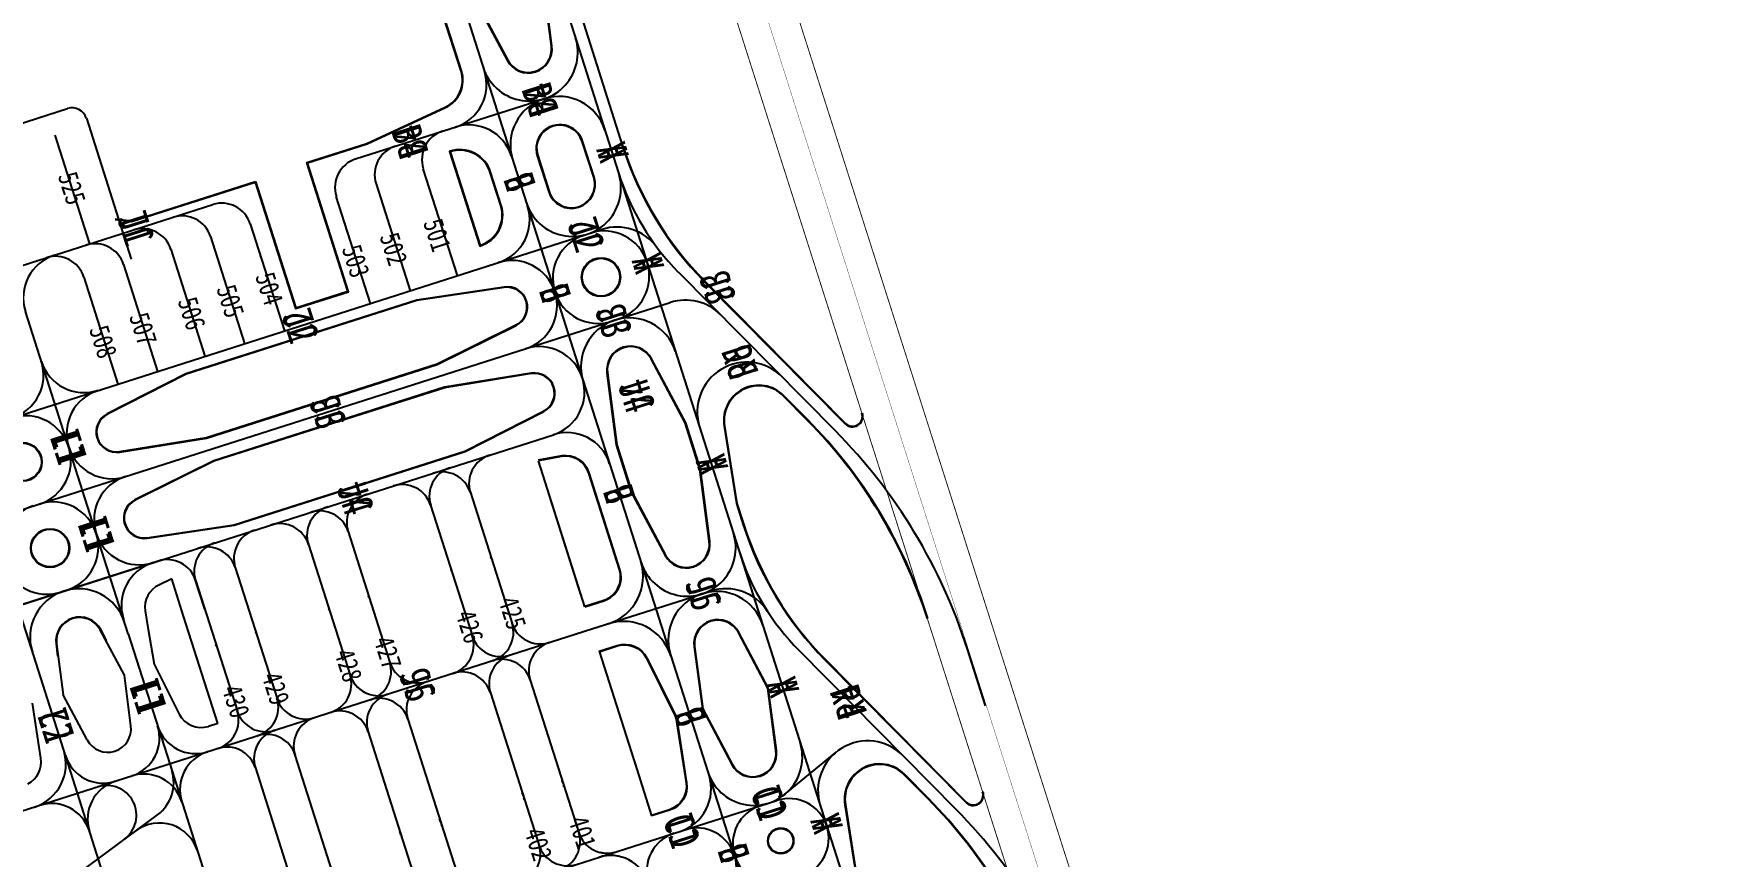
# Model space of a CAD drawing. Header units: millimetres. Extents: x -2014 to 2130, y -3279 to 3021.
# Drawn here: x -92 to 1599, y 777 to 1605 of the extents above; entities that cross this region are included whole.
import ezdxf
from ezdxf.enums import TextEntityAlignment as Align

# ---------------------------------------------------------------- set-up
doc = ezdxf.new("R2010")
doc.units = ezdxf.units.MM
doc.linetypes.add('DASHED', pattern=[19.05, 12.7, -6.35])
doc.linetypes.add('HIDDEN', pattern=[0.375, 0.25, -0.125])
for name, color, linetype in [('MapLayer_Axial_GSD_11', 14, 'Continuous'), ('MapLayer_ParkingAxial_GSD_12', 80, 'Continuous'), ('MapLayer_Runway_GSD_11', 50, 'Continuous'), ('MapLayer_RunwayAxial', 102, 'Continuous'), ('MapLayer_Stopbar_GSD_11', 1, 'DASHED'), ('MapLayer_Taxiway_GSD_11', 250, 'Continuous'), ('MapLayer_TaxiwayName_GSD_06', 170, 'Continuous'), ('MapLayer_TaxiwayNameWest', 170, 'Continuous')]:
    doc.layers.add(name, color=color, linetype=linetype)
doc.layers.add('MapLayer_ParkingName', color=7, linetype='Continuous', lineweight=0)
doc.styles.add('黑体', font='simhei.ttf', dxfattribs={"width": 0.8})

msp = doc.modelspace()

# ---------------------------------------------------------------- linework, layer by layer
at = {"layer": 'MapLayer_Axial_GSD_11', "ltscale": 0.3}
for p, q in [((301.3, 2077.7), (1381, -1305.4)), ((207.3, 2051.6), (1350.9, -1531.8)), ((232, 1479.1), (421.9, 1539.6)), ((-893, 1120), (88.2, 1433.2)), ((-1173.5, 880.4), (480.1, 1408.1)), ((557.4, 1365), (715.3, 1205.4)), ((-1145.8, 793.7), (549, 1334.6)), ((3, 1001.3), (-100.6, 1325.7)), ((-1274.5, 657.1), (431.4, 1201.5)), ((-89.9, 971.7), (-149.8, 1159.3)), ((470.1, 1006.1), (589.8, 1044.2)), ((679, 983.9), (836.9, 824.4)), ((866.5, 928.6), (848.3, 985.8)), ((664.1, 839.6), (716.1, 882.1)), ((504, 784.9), (656.4, 833.5))]:
    msp.add_line(p, q, dxfattribs=at)
at = {"layer": 'MapLayer_Axial_GSD_11', "ltscale": 0.25}
for p, q in [((347.6, 1143.3), (389.6, 1011.6)), ((307.6, 1130.5), (349.6, 998.8)), ((224.5, 1104), (266.5, 972.3)), ((184.5, 1091.2), (226.5, 959.5)), ((110.8, 1068), (152.9, 936.1)), ((70.8, 1055.2), (112.9, 923.3)), ((-965.1, 548), (470.1, 1006.1)), ((3, 1001.3), (44.8, 870.3)), ((-48.1, 840.7), (-89.9, 971.7)), ((407.8, 954.7), (456.8, 801.3)), ((367.8, 941.9), (416.8, 788.3)), ((284.7, 915.4), (333.6, 762)), ((244.7, 902.6), (293.8, 748.6)), ((44.8, 870.3), (181.7, 441.2)), ((131.1, 866.4), (199, 653.3)), ((231.7, 689.2), (171.1, 879.1)), ((94.7, 393.2), (-48.1, 840.7)), ((-143.2, 689.3), (32.6, 819.1)), ((257.7, 706.3), (504, 784.9)), ((497.2, 777.2), (479.1, 781.1))]:
    msp.add_line(p, q, dxfattribs=at)
msp.add_lwpolyline([(80.1, 1025.9), (70.9, 1055, 0.414214), (33.2, 1074.4), (-151.2, 1015.6)], format="xyb", dxfattribs=at)
at = {"layer": 'MapLayer_Axial_GSD_11', "ltscale": 0.3}
for centre, radius, start, end in [((407, 1586.1), 48.8, 197.7, 17.7), ((318.9, 1554), 45, 287.7, 17.7), ((436.7, 1493.2), 48.8, 17.7, 197.7), ((346.2, 1468.3), 45, 17.7, 107.7), ((450.5, 1449.9), 48.8, 197.7, 17.7), ((735.1, 1540.8), 250, 197.7, 224.7), ((362.4, 1417.8), 45, 287.7, 17.7), ((482.3, 1361.1), 45.5, 287.7, 107.7), ((495.3, 1360.5), 50, 36.9517, 107.7), ((476.1, 1359.1), 45.5, 107.7, 287.7), ((-57.7, 1339.4), 45, 107.7, 197.7), ((389.4, 1331.4), 45.5, 287.7, 107.7), ((564.2, 1287), 50, 44.7, 107.7), ((507.8, 1270.3), 48.8, 17.7, 197.7), ((417.1, 1244.7), 45.5, 287.7, 107.7), ((-127.3, 1261.5), 45, 287.7, 17.7), ((-41.6, 1288.9), 45, 197.7, 287.7), ((626.1, 1224.5), 50, 44.7, 197.7), ((-13.6, 1202.8), 45.5, 107.7, 287.7), ((-100.3, 1175.1), 45.5, 287.7, 107.7), ((445, 1158.7), 45, 17.7, 107.7), ((324.3, 818.6), 550, 17.7, 44.7), ((14.1, 1116.1), 45.5, 107.7, 287.7), ((-72.6, 1088.4), 45.5, 287.7, 107.7), ((-78.8, 1086.5), 45.5, 107.7, 287.7), ((566.1, 1087.8), 48.8, 197.7, 17.7), ((856.7, 1159.8), 250, 197.7, 224.7), ((41.1, 1029.7), 45, 107.7, 197.7), ((471.6, 1059), 50, 287.7, 17.7), ((-47.1, 997.7), 48.8, 17.7, 197.7), ((595.7, 995), 48.8, 17.7, 197.7), ((605, 996.6), 50, 32.9513, 107.7), ((502, 963.7), 50, 17.7, 107.7), ((633.2, 877.3), 48.8, 197.7, 17.7), ((747.7, 843.4), 50, 44.7, 197.7), ((545.1, 845.2), 45, 287.7, 17.7), ((668.6, 795.4), 40, 287.7, 107.7), ((651.9, 790.1), 40, 107.7, 287.7), ((445.9, 437.5), 550, 17.7, 44.7), ((565.2, 762.4), 40, 107.7, 287.7), ((575.7, 765.8), 40, 287.7, 107.7)]:
    msp.add_arc(centre, radius, start, end, dxfattribs=at)
at = {"layer": 'MapLayer_Axial_GSD_11', "ltscale": 0.25}
for centre, radius, start, end in [((336.2, 1139.7), 30, 107.7, 197.7), ((376.2, 1152.4), 30, 107.7, 197.7), ((279, 1121.4), 30, 17.7, 107.7), ((319, 1134.2), 30, 17.7, 107.7), ((253.1, 1113.1), 30, 107.7, 197.7), ((213, 1100.4), 30, 107.7, 197.7), ((195.9, 1094.9), 30, 17.7, 107.7), ((139.4, 1076.9), 30, 107.7, 197.7), ((155.9, 1082.1), 30, 17.7, 107.7), ((99.4, 1064.1), 30, 107.7, 197.7), ((82.3, 1058.6), 30, 17.7, 107.7), ((321, 989.9), 30, 287.7, 17.7), ((378.1, 1008.2), 30, 197.7, 287.7), ((361, 1002.7), 30, 287.7, 17.7), ((418.1, 1021), 30, 197.7, 287.7), ((436.4, 963.8), 30, 107.7, 197.7), ((237.8, 963.4), 30, 287.7, 17.7), ((295, 981.7), 30, 197.7, 287.7), ((396.4, 951), 30, 107.7, 197.7), ((379.2, 945.6), 30, 17.7, 107.7), ((197.8, 950.7), 30, 287.7, 17.7), ((255, 968.9), 30, 197.7, 287.7), ((313.2, 924.5), 30, 107.7, 197.7), ((339.2, 932.8), 30, 17.7, 107.7), ((124.2, 927.2), 30, 287.7, 17.7), ((181.4, 945.4), 30, 197.7, 287.7), ((273.2, 911.7), 30, 107.7, 197.7), ((256.1, 906.3), 30, 17.7, 107.7), ((84.2, 914.4), 30, 287.7, 17.7), ((141.4, 932.6), 30, 197.7, 287.7), ((199.6, 888.2), 30, 107.7, 197.7), ((216.1, 893.5), 30, 17.7, 107.7), ((-5.5, 896.3), 40, 287.7, 17.7), ((70.7, 920.6), 40, 197.7, 287.7), ((159.6, 875.5), 30, 107.7, 197.7), ((142.5, 870), 30, 17.7, 107.7), ((-105.3, 870.2), 45.5, 287.7, 17.7), ((95, 844.4), 40, 107.7, 197.7), ((102.5, 857.2), 30, 17.7, 107.7), ((-22.2, 890.9), 40, 197.7, 287.7), ((8.8, 851.3), 40, 306.4442, 17.7), ((2.1, 814.7), 40, 107.7, 197.7), ((-18.7, 818.6), 30, 306.4442, 107.7), ((18.8, 820), 40, 17.7, 107.7), ((-74.1, 790.4), 40, 17.7, 107.7), ((34.5, 770.8), 40, 17.7, 126.4442), ((428.2, 792.2), 30, 287.7, 17.7), ((485.3, 810.4), 30, 197.7, 287.7), ((388.2, 779.4), 30, 287.7, 17.7), ((445.3, 797.7), 30, 197.7, 287.7), ((489, 738.1), 40, 287.7, 107.7)]:
    msp.add_arc(centre, radius, start, end, dxfattribs=at)
at = {"layer": 'MapLayer_ParkingAxial_GSD_12', "ltscale": 0.5}
for p, q in [((-71.1, 1502.9), (-36.1, 1393.5)), ((334.6, 1361.7), (300.2, 1469.3)), ((246.9, 1333.7), (212.6, 1441.4)), ((252.6, 1454.1), (287, 1346.5)), ((125.9, 1413.7), (160.3, 1306)), ((45.9, 1388.2), (80.2, 1280.5)), ((85.9, 1400.9), (120.2, 1293.3)), ((-74.4, 1381.2), (-71.6, 1382.3)), ((-1.8, 1373), (32.6, 1265.3)), ((-41.8, 1360.2), (-7.4, 1252.5))]:
    msp.add_line(p, q, dxfattribs=at)
for centre, start, end in [((328.8, 1478.5), 107.7, 197.7), ((281.2, 1463.3), 107.7, 197.7), ((241.2, 1450.5), 107.7, 197.7), ((57.3, 1391.8), 17.7, 107.7), ((97.3, 1404.6), 17.7, 107.7), ((17.3, 1379), 17.7, 107.7), ((-30.3, 1363.8), 17.7, 107.7), ((-70.3, 1351.1), 17.7, 107.7)]:
    msp.add_arc(centre, 30, start, end, dxfattribs=at)
at = {"layer": 'MapLayer_Runway_GSD_11', "const_width": 0.9}
for points in [[(503.7, 2167.2), (1598.2, -1262.4)], [(446.5, 2149), (1541, -1280.6)]]:
    msp.add_lwpolyline(points, dxfattribs=at)
at = {"layer": 'MapLayer_RunwayAxial', "const_width": 0.346}
msp.add_lwpolyline([(475.1, 2158.1), (1569.6, -1271.5)], dxfattribs=at)
at = {"layer": 'MapLayer_Stopbar_GSD_11', "linetype": 'Continuous', "extrusion": (-0.031921, 0.100022, 0.994473)}
for p, q in [((327.5, 1065), (329.4, 1065.6)), ((367.5, 1077.7), (369.4, 1078.4)), ((244.3, 1038.4), (246.3, 1039.1)), ((204.3, 1025.7), (206.2, 1026.3)), ((130.7, 1002.2), (132.6, 1002.8)), ((90.7, 989.4), (92.6, 990)), ((439.1, 853.4), (441, 854)), ((439.7, 851.5), (441.6, 852.1)), ((440.9, 847.7), (442.8, 848.3)), ((399.1, 840.6), (401, 841.2)), ((399.7, 838.7), (401.6, 839.3)), ((400.9, 834.9), (402.8, 835.5)), ((315.9, 814.1), (317.8, 814.7)), ((316.6, 812.2), (318.5, 812.8)), ((275.9, 801.3), (277.8, 801.9)), ((276.5, 799.4), (278.4, 800)), ((277.8, 795.6), (279.7, 796.2)), ((317.8, 808.4), (319.7, 809)), ((202.3, 777.8), (204.2, 778.4))]:
    msp.add_line(p, q, dxfattribs=at)
at = {"layer": 'MapLayer_Stopbar_GSD_11', "const_width": 0.3}
for points in [[(-70.1, 1503.2), (-72, 1502.6)], [(-69.2, 1500.4), (-71.1, 1499.8)], [(-68.6, 1498.5), (-70.5, 1497.9)], [(-66.5, 1491.8), (-68.4, 1491.2)], [(309.9, 1442.2), (308, 1441.6)], [(310.6, 1440.3), (308.6, 1439.7)], [(311.5, 1437.4), (309.6, 1436.8)], [(262.3, 1427), (260.4, 1426.4)], [(262.9, 1425.1), (261, 1424.5)], [(263.8, 1422.2), (261.9, 1421.6)], [(222.3, 1414.2), (220.4, 1413.6)], [(222.9, 1412.3), (221, 1411.7)], [(223.8, 1409.5), (221.9, 1408.9)], [(135.6, 1386.6), (133.7, 1386)], [(95.6, 1373.8), (93.7, 1373.2)], [(96.2, 1371.9), (94.3, 1371.3)], [(136.2, 1384.7), (134.3, 1384.1)], [(137.1, 1381.8), (135.2, 1381.2)], [(55.6, 1361), (53.7, 1360.4)], [(56.2, 1359.1), (54.3, 1358.5)], [(57.1, 1356.3), (55.2, 1355.7)], [(97.1, 1369), (95.2, 1368.4)], [(8, 1345.8), (6, 1345.2)], [(8.6, 1343.9), (6.7, 1343.3)], [(9.5, 1341.1), (7.6, 1340.5)], [(-32.3, 1333.8), (-34.2, 1333.2)], [(-31.7, 1331.9), (-33.6, 1331.3)]]:
    msp.add_lwpolyline(points, dxfattribs=at)
at = {"layer": 'MapLayer_Taxiway_GSD_11'}
for p, q in [((-311.5, 1448.9), (-58.1, 1529.8)), ((-39.2, 1520), (6.1, 1378.1)), ((6.4, 1416.5), (131.2, 1456.3)), ((6.4, 1416.5), (-10, 1418.6)), ((463, 1028.4), (416.1, 1175.4)), ((459, 1040.8), (428.3, 1137.1)), ((58.7, 1019.1), (46.8, 1056.4)), ((93.2, 911), (58.7, 1019.1)), ((22.9, 1007.7), (29.2, 970.5)), ((477.3, 983.7), (519.6, 851.1)), ((29.2, 970.5), (54.4, 920.4)), ((5.7, 908.5), (-0.9, 959.7)), ((-84.9, 875.9), (-93.5, 931.3)), ((-38.4, 894.4), (-62.6, 939.9)), ((93.2, 911), (83.7, 908))]:
    msp.add_line(p, q, dxfattribs=at)
at = {"layer": 'MapLayer_Taxiway_GSD_11', "ltscale": 10}
msp.add_line((513.2, 871.3), (530.2, 817.9), dxfattribs=at)
at = {"layer": 'MapLayer_Taxiway_GSD_11'}
for points in [[(579.6, 1733.8, 0.34859), (553.2, 1751.4), (506.4, 1747.7), (461.7, 1723.5, 0.316219), (448.1, 1696.2), (459.4, 1622), (500.9, 1491.9, 0.118358), (583.2, 1355.9), (725, 1212.6, 0.788336), (742.5, 1223.2)], [(-10.1, 1418.1), (6.4, 1416), (130.9, 1455.7), (171.5, 1328.5), (224.8, 1345.5), (183.5, 1475.1), (243.5, 1494.3), (322.4, 1530.7, 0.378392), (338.7, 1567.7), (313.4, 1646.7, 0.378392), (278.8, 1667.5), (193.3, 1651.5), (90.9, 1618.8)], [(131.2, 1456.3), (171.8, 1329.1), (224.2, 1345.9), (182.8, 1475.4), (243.3, 1494.7), (322.2, 1531.2, 0.378392), (338.2, 1567.5), (312.9, 1646.6, 0.378392), (278.8, 1667), (193.5, 1651), (91, 1618.3)], [(501.3, 1492.1, 0.118358), (583.6, 1356.3), (725.4, 1213, 0.788336), (742, 1223.1)], [(314.2, 1272.8), (393.5, 1312, 0.855368), (381.7, 1349.7), (293.8, 1336.6), (61.3, 1262.4), (-17.9, 1222.2, 0.855368), (-5.7, 1184.6), (81.7, 1198.6), (314.2, 1272.8)], [(321.8, 1248.9), (89.3, 1174.8), (10, 1135.6, 0.855368), (21.8, 1097.9), (109.7, 1110.9), (342.1, 1185.1), (421.4, 1225.4, 0.855368), (409.1, 1263), (321.8, 1248.9)], [(808.4, 1016.7, 0.118358), (687.4, 1216.6), (663.4, 1240.8, 0.729222), (603.2, 1210.2), (615.6, 1132.3), (622.5, 1110.9, 0.118358), (704.8, 974.9), (846.6, 831.6, 0.788336), (864.1, 842.2)], [(687, 1216.2), (663.1, 1240.4, 0.729222), (603.7, 1210.2), (616.1, 1132.4), (623, 1111, 0.118358), (705.2, 975.2), (847, 831.9, 0.788336), (863.6, 842)], [(807.9, 1016.6, 0.118358), (687, 1216.2)], [(463, 1028.4), (482, 1034.5, 0.414214), (498.3, 1065.9), (467.2, 1163.1, 0.367921), (439.7, 1180.2), (439.7, 1180.3), (415.9, 1175.9)], [(462.8, 1028.9), (481.9, 1035, 0.414214), (497.8, 1065.8), (466.8, 1163, 0.377089), (439, 1179.6), (439, 1179.6), (416.1, 1175.4)], [(46.8, 1056.4), (33.9, 1050.3, 0.33408), (20, 1024.3), (22.9, 1007.7)], [(-18.9, 994.4), (-24.7, 1005.4, 0.833524), (-69.7, 991), (-68.1, 978.7)], [(-0.9, 959.7), (-25.2, 1005.2, 0.833524), (-69.2, 991.1), (-62.6, 939.9)], [(477.3, 983.7), (495.4, 989.4, -0.369447), (525.3, 976.8), (555.2, 917.2), (565.4, 851.3, -0.369447), (548.3, 823.7), (530.2, 817.9)], [(477.4, 983.2), (495.5, 989, -0.369447), (524.9, 976.6), (554.7, 917.1), (564.9, 851.3, -0.369447), (548.1, 824.2), (530, 818.4)], [(930, 635.7, 0.118358), (809, 835.5), (785.1, 859.7, 0.729222), (724.8, 829.1), (737.2, 751.2), (744.1, 729.8, 0.118358), (826.4, 593.8), (960.6, 458.3, 0.079226), (936.9, 614.1)], [(808.6, 835.2), (784.7, 859.3, 0.729222), (725.3, 829.2), (737.7, 751.4), (744.6, 730, 0.118358), (826.8, 594.2), (960.1, 459.5, 0.07862), (936.4, 614)], [(929.5, 635.5, 0.118358), (808.6, 835.2)]]:
    msp.add_lwpolyline(points, format="xyb", dxfattribs=at)
for points in [[(357.2, 1664.7), (363, 1619), (384.7, 1578.4, 0.833524), (429.7, 1592.7), (423.8, 1638.4), (402.2, 1679.1, 0.833524)], [(357.7, 1664.8), (363.5, 1619.2), (385.2, 1578.6, 0.833524), (429.2, 1592.7), (423.4, 1638.3), (401.7, 1678.8, 0.833524)], [(472.2, 1460.7), (460.7, 1496.9, 1), (415, 1482.3), (426.5, 1446.1, 1)], [(471.8, 1460.6), (460.2, 1496.8, 1), (415.4, 1482.5), (427, 1446.3, 1)], [(368, 1465.8, 0.418727), (326.7, 1486.7), (357.1, 1391.4, 0.418727), (378.7, 1432.4)], [(367.5, 1465.6, 0.414214), (327.3, 1486.4), (357.4, 1392.1, 0.414214), (378.2, 1432.3)], [(314.3, 1272.3), (393.7, 1311.5, 0.855368), (381.6, 1350.2), (293.7, 1337.1), (61.1, 1262.9), (-18.1, 1222.6, 0.855368), (-5.6, 1184.1), (81.8, 1198.1)], [(485.2, 1263.6), (494.5, 1191.3), (509.4, 1144.5), (543.7, 1080.1, 0.833524), (588.7, 1094.5), (579.4, 1166.9), (564.5, 1213.6), (530.1, 1278, 0.833524)], [(485.7, 1263.7), (495, 1191.4), (509.9, 1144.7), (544.2, 1080.4, 0.833524), (588.2, 1094.4), (578.9, 1166.7), (564, 1213.4), (529.7, 1277.8, 0.833524)], [(321.6, 1249.4), (89.1, 1175.2), (9.8, 1136, 0.855368), (21.9, 1097.4), (109.8, 1110.4), (342.3, 1184.7), (421.6, 1224.9, 0.855368), (409, 1263.4)], [(655.9, 884), (647.6, 946.7), (618.1, 1002.6, 0.836967), (573, 988.2), (581.4, 925.6), (610.9, 869.7, 0.836967)], [(655.4, 884), (647.1, 946.5), (617.6, 1002.4, 0.836967), (573.5, 988.3), (581.8, 925.7), (611.3, 869.9, 0.836967)]]:
    msp.add_lwpolyline(points, format="xyb", close=True, dxfattribs=at)
msp.add_lwpolyline([(501.3, 1492.1), (459.8, 1622.1)], dxfattribs=at)
for centre, radius in [((479.2, 1360.1), 19.5), ((479.2, 1360.1), 19), ((-103.4, 1174.2), 19.5), ((-103.4, 1174.2), 19), ((-75.7, 1087.5), 19.5), ((-75.7, 1087.5), 19), ((660.2, 792.8), 13), ((660.2, 792.8), 12.5)]:
    msp.add_circle(centre, radius, dxfattribs=at)
for centre, radius, start, end in [((-53.5, 1515.5), 15, 17.7, 107.7), ((76.3, 931.4), 24.5, 206.666, 287.7), ((-17.6, 905.5), 23.5, 208.076, 7.324), ((-109.2, 872.2), 24.5, 296.666, 8.734)]:
    msp.add_arc(centre, radius, start, end, dxfattribs=at)

# ---------------------------------------------------------------- texts
at = {"layer": 'MapLayer_ParkingName', "color": 3, "style": '黑体', "width": 0.8}
for s, p in [('525', (-68.1, 1462.2)), ('502', (256, 1401.1)), ('501', (299.9, 1415.1)), ('503', (217.9, 1388.9)), ('504', (130.7, 1361.1)), ('506', (52.6, 1336.2)), ('505', (91.6, 1348.6)), ('507', (3.7, 1320.6)), ('508', (-36.6, 1307.7)), ('425', (375.6, 1034.7)), ('426', (332.6, 1021)), ('428', (210.4, 982)), ('427', (250.1, 994.7)), ('430', (97.1, 945.8)), ('429', (137.2, 958.7)), ('401', (446.1, 813.8)), ('402', (401.8, 802.1))]:
    msp.add_text(s, height=20, rotation=287.7, dxfattribs=at).set_placement(p)
at = {"layer": 'MapLayer_TaxiwayName_GSD_06', "color": 7, "linetype": 'HIDDEN', "style": '黑体', "width": 0.8}
for s, p in [('B4', (417.9, 1538.7)), ('B4', (286.8, 1496.5)), ('A', (490.8, 1485.8)), ('B', (397.2, 1455.9)), ('J1', (10.6, 1409.3)), ('J2', (464.1, 1403)), ('A', (526.5, 1373.9)), ('B', (432.9, 1344)), ('J3', (596.6, 1349.8)), ('J2', (176.3, 1311.2)), ('J3', (491.8, 1316.3)), ('R6', (619.1, 1274.9)), ('J3', (204, 1224.5)), ('J4', (515.1, 1240.8)), ('L1', (-57.3, 1189.3)), ('A', (591, 1171.7)), ('L1', (-29.3, 1101.6)), ('J5', (582.3, 1041.8)), ('A', (662.5, 947.6)), ('R4', (728.4, 932.5)), ('C1', (648.8, 831.1)), ('A', (706.4, 810.3))]:
    msp.add_text(s, height=30, rotation=287.7, dxfattribs=at).set_placement(p, align=Align.MIDDLE_CENTER)
at = {"layer": 'MapLayer_TaxiwayName_GSD_06', "color": 7, "style": '黑体', "width": 0.8}
for s, p in [('B', (497.4, 1141.9)), ('J4', (231.7, 1137.8)), ('L1', (22.8, 938.4)), ('J5', (294.5, 950)), ('L2', (-69.9, 908.9)), ('B', (568.9, 917.8)), ('C1', (560.7, 803)), ('B', (612.8, 780.4))]:
    msp.add_text(s, height=30, rotation=287.7, dxfattribs=at).set_placement(p, align=Align.MIDDLE_CENTER)
at = {"layer": 'MapLayer_TaxiwayNameWest', "color": 5, "linetype": 'HIDDEN', "style": '黑体', "width": 0.8}
for s, p in [('B4', (417.9, 1538.7)), ('B4', (286.8, 1496.5)), ('A', (490.8, 1485.8)), ('B', (397.2, 1455.9)), ('J1', (10.6, 1409.3)), ('J2', (464.1, 1403)), ('A', (526.5, 1373.9)), ('B', (432.9, 1344)), ('J3', (596.6, 1349.8)), ('J2', (176.3, 1311.2)), ('J3', (491.8, 1316.3)), ('R6', (619.1, 1274.9)), ('J4', (515.1, 1240.8)), ('J3', (204, 1224.5)), ('L1', (-57.3, 1189.3)), ('A', (591, 1171.7)), ('J4', (231.7, 1137.8)), ('B', (497.4, 1141.9)), ('L1', (-29.3, 1101.6)), ('J5', (582.3, 1041.8)), ('J5', (294.5, 950)), ('L1', (22.8, 938.4)), ('A', (662.5, 947.6)), ('R4', (728.4, 932.5)), ('L2', (-69.9, 908.9)), ('B', (568.9, 917.8)), ('C1', (648.8, 831.1)), ('C1', (560.7, 803)), ('A', (706.4, 810.3)), ('B', (612.8, 780.4))]:
    msp.add_text(s, height=30, rotation=107.7, dxfattribs=at).set_placement(p, align=Align.MIDDLE_CENTER)

doc.saveas('drawing.dxf')
